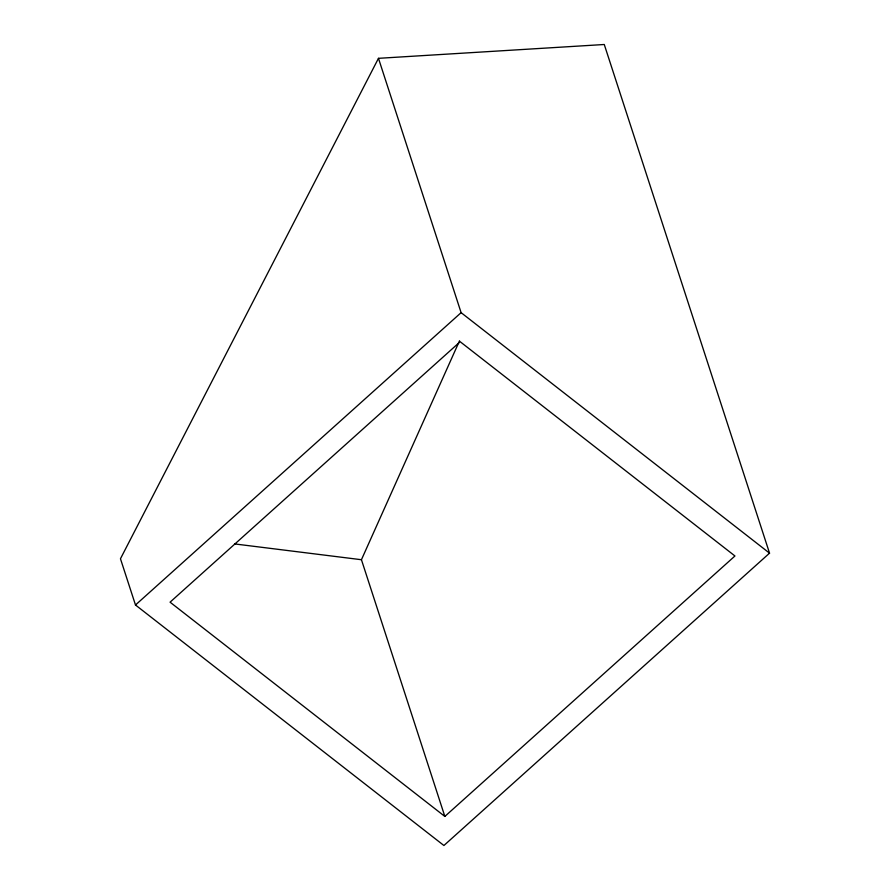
<?xml version="1.0" encoding="UTF-8"?>
<svg xmlns="http://www.w3.org/2000/svg" width="890" height="890" viewBox="0 0 890 890"><rect width="100%" height="100%" fill="white"/><g stroke="black" fill="none" stroke-linecap="round" stroke-linejoin="round"><path stroke-width="1.33" d="M444.844 816.43L170.068 602.174L460.175 341.727L734.951 555.983L444.844 816.43L361.44 559.721L459.551 340.748M378.473 58.328L120.462 558.753L135.491 605L443.91 845.5L769.539 553.157L604.265 44.5L378.473 58.328L461.109 312.657L769.539 553.157M135.491 605L461.109 312.657M234.526 543.912L361.44 559.721"/></g></svg>
